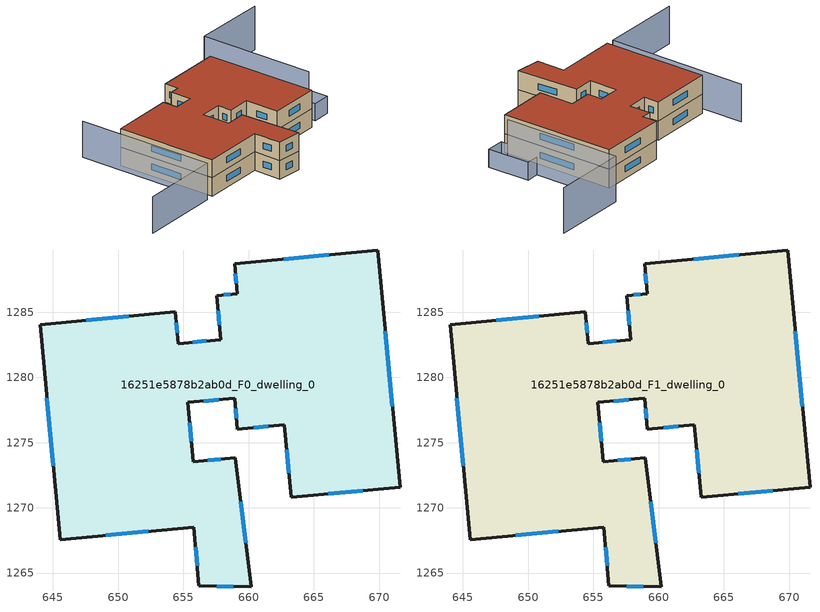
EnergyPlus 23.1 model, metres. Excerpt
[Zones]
16251e5878b2ab0d_F0_dwelling_0
 floor ground (EU_floor_Construction): 669.91,1289.75 671.6,1271.58 663.26,1270.8 662.74,1276.37 659.15,1276.04 658.92,1278.41 655.33,1278.08 655.76,1273.53 658.99,1273.83 660.22,1263.95 656.17,1264.01 655.81,1268.53 645.55,1267.57 644.01,1284.05 654.36,1285.02 654.59,1282.59 657.86,1282.89 657.55,1286.27 659.13,1286.42 658.92,1288.72 z0
 wall outside (EU_wall_Construction): 657.55,1286.27 657.86,1282.89 654.59,1282.59 654.36,1285.02 644.01,1284.05 645.55,1267.57 655.81,1268.53 656.17,1264.01 660.22,1263.95 658.99,1273.83 655.76,1273.53 655.33,1278.08 658.92,1278.41 659.15,1276.04 662.74,1276.37 663.26,1270.8 671.6,1271.58 669.91,1289.75 658.92,1288.72 659.13,1286.42 657.55,1286.27 z0:3
 window (EU_Window_Construction): 657.66,1285.12 657.76,1284.05 / 658.59,1286.37 658.09,1286.32 / 658.99,1287.93 659.06,1287.21 / 666.14,1289.4 662.68,1289.07 / 671.02,1277.8 670.49,1283.53 / 666.11,1271.07 668.75,1271.31 / 662.91,1274.46 663.08,1272.71 / 660.37,1276.15 661.51,1276.26 / 659,1277.6 659.07,1276.85 / 656.56,1278.19 657.69,1278.3 / 655.61,1275.09 655.48,1276.52 / 657.88,1273.73 656.86,1273.64 / 659.8,1267.33 659.41,1270.45 / 657.56,1263.99 658.83,1263.97 / 655.94,1266.98 656.05,1265.56 / 649.06,1267.9 652.3,1268.2 / 644.54,1278.41 645.02,1273.21 / 650.82,1284.69 647.56,1284.38 / 654.51,1283.42 654.44,1284.19 / 656.74,1282.79 655.71,1282.69 z1.03:1.97
16251e5878b2ab0d_F1_dwelling_0
 floor to 16251e5878b2ab0d_F0_dwelling_0 (EU_floor_Construction): 669.9,1289.75 671.6,1271.58 663.26,1270.8 662.74,1276.37 659.15,1276.04 658.92,1278.41 655.33,1278.08 655.76,1273.53 658.99,1273.83 660.22,1263.95 656.17,1264.01 655.81,1268.53 645.55,1267.57 644.01,1284.05 654.36,1285.02 654.59,1282.59 657.86,1282.89 657.55,1286.27 659.13,1286.42 658.92,1288.72 z3
 wall outside (EU_wall_Construction): 657.55,1286.27 657.86,1282.89 654.59,1282.59 654.36,1285.02 644.01,1284.05 645.55,1267.57 655.81,1268.53 656.17,1264.01 660.22,1263.95 658.99,1273.83 655.76,1273.53 655.33,1278.08 658.92,1278.41 659.15,1276.04 662.74,1276.37 663.26,1270.8 671.6,1271.58 669.91,1289.75 658.92,1288.72 659.13,1286.42 657.55,1286.27 z3:6
 window (EU_Window_Construction): 657.66,1285.12 657.76,1284.05 / 658.59,1286.37 658.09,1286.32 / 658.99,1287.93 659.06,1287.21 / 666.14,1289.4 662.68,1289.07 / 671.02,1277.8 670.49,1283.53 / 666.11,1271.07 668.75,1271.31 / 662.91,1274.46 663.08,1272.71 / 660.37,1276.15 661.51,1276.26 / 659,1277.6 659.07,1276.85 / 656.56,1278.19 657.69,1278.3 / 655.61,1275.09 655.48,1276.52 / 657.88,1273.73 656.86,1273.64 / 659.8,1267.33 659.41,1270.45 / 657.56,1263.99 658.83,1263.97 / 655.94,1266.98 656.05,1265.56 / 649.06,1267.9 652.3,1268.2 / 644.54,1278.41 645.02,1273.21 / 650.82,1284.69 647.56,1284.38 / 654.51,1283.42 654.44,1284.19 / 656.74,1282.79 655.71,1282.69 z4.03:4.97
 roof outside (EU_roof_Construction): 671.6,1271.58 669.91,1289.75 658.92,1288.72 659.13,1286.42 657.55,1286.27 657.86,1282.89 654.59,1282.59 654.36,1285.02 644.01,1284.05 645.55,1267.57 655.81,1268.53 656.17,1264.01 660.22,1263.95 658.99,1273.83 655.76,1273.53 655.33,1278.08 658.92,1278.41 659.15,1276.04 662.74,1276.37 663.26,1270.8 z6
shading: 673.4,1272.52 672.72,1279.34 / 672.72,1279.34 675.68,1279.63 / 675.68,1279.63 676.35,1272.81 / 676.35,1272.81 673.4,1272.52 z0:2.8; 642.28,1289.85 644.3,1267.43 / 644.3,1267.43 631.09,1266.24 z0:5.9; 674.06,1274.36 672.42,1293.17 / 672.42,1293.17 684.47,1294.22 z0:7.1
[Building]
EU S2 Campaign: North Axis=0; Terrain=City; Solar Distribution=FullExterior
[Site:Location]
Cape.Town.Intl.AP: Latitude=-33.965; Longitude=18.602; Time Zone=2; Elevation=46
[SizingPeriod:WeatherFileDays]
AnnualSizingPeriod: Begin Month=1; Begin Day of Month=1; End Month=12; End Day of Month=31; Day of Week for Start Day=Monday; Use Weather File Daylight Saving Period=No; Use Weather File Rain and Snow Indicators=No
[MATERIAL]
EU_InternalMass_Material: Roughness=MediumRough; Thickness=0.1; Conductivity=1; Density=1800; Specific Heat=900; Thermal Absorptance=0.9; Solar Absorptance=0.7; Visible Absorptance=0.7
[MATERIAL:NOMASS] Roughness=MediumRough; Thermal Absorptance=0.9; Solar Absorptance=0.7; Visible Absorptance=0.7
Name | Thermal Resistance
EU_wall_NoMass | 0.493876
EU_roof_NoMass | 0.449382
EU_floor_NoMass | 1.25
[WINDOWMATERIAL:SIMPLEGLAZINGSYSTEM]
EU_Window_SimpleGlazing: UFactor=4.4; Solar Heat Gain Coefficient=0.85; Visible Transmittance=0.85
[CONSTRUCTION]
EU_wall_Construction: EU_wall_NoMass
EU_roof_Construction: EU_roof_NoMass
EU_floor_Construction: EU_floor_NoMass
EU_Window_Construction: EU_Window_SimpleGlazing
EU_InternalMass_Construction: EU_InternalMass_Material
[ZONE] Type=1; Multiplier=1; Ceiling Height=autocalculate; Floor Area=autocalculate; Part of Total Floor Area=Yes
Name | Volume
16251e5878b2ab0d_F0_dwelling_0 | 1280.16
16251e5878b2ab0d_F1_dwelling_0 | 1280.15
[INTERNALMASS] Construction=EU_InternalMass_Construction; Surface Area=426.718
Name | Zone or ZoneList
16251e5878b2ab0d_F0_dwelling_0_EU_InternalMass | 16251e5878b2ab0d_F0_dwelling_0
16251e5878b2ab0d_F1_dwelling_0_EU_InternalMass | 16251e5878b2ab0d_F1_dwelling_0
[OTHEREQUIPMENT] Fuel Type=Electricity; Design Level Calculation Method=Watts/Area; Power per Zone Floor Area=1; Fraction Latent=0; Fraction Radiant=0; Fraction Lost=0; Carbon Dioxide Generation Rate=0; EndUse Subcategory=EU_Step8_InternalGains
Name | Zone or ZoneList or Space or SpaceList | Schedule
EU_Step8_InternalGain_16251e5878b2ab0d_F0_dwelling_0_f000 | 16251e5878b2ab0d_F0_dwelling_0 | EU_Step8_GainSchedule_16251e5878b2ab0d_F0_dwelling_0_f000
EU_Step8_InternalGain_16251e5878b2ab0d_F1_dwelling_0_f000 | 16251e5878b2ab0d_F1_dwelling_0 | EU_Step8_GainSchedule_16251e5878b2ab0d_F1_dwelling_0_f000
[ZONEVENTILATION:DESIGNFLOWRATE] Schedule=EU_AlwaysOn; Design Flow Rate Calculation Method=AirChanges/Hour; Air Changes per Hour=0.64; Ventilation Type=Natural; Fan Pressure Rise=0; Fan Total Efficiency=1; Constant Term Coefficient=1; Temperature Term Coefficient=0; Velocity Term Coefficient=0; Velocity Squared Term Coefficient=0; Minimum Indoor Temperature=-100; Maximum Indoor Temperature=100; Delta Temperature=-100; Minimum Outdoor Temperature=-100; Maximum Outdoor Temperature=100; Maximum Wind Speed=40
Name | Zone or ZoneList or Space or SpaceList
EU_ConstantAir_16251e5878b2ab0d_F0_dwelling_0 | 16251e5878b2ab0d_F0_dwelling_0
EU_ConstantAir_16251e5878b2ab0d_F1_dwelling_0 | 16251e5878b2ab0d_F1_dwelling_0
[HVACTEMPLATE:THERMOSTAT] Constant Heating Setpoint=20; Constant Cooling Setpoint=50
EU_HeatOnly_16251e5878b2ab0d_F0_dwelling_0; EU_HeatOnly_16251e5878b2ab0d_F1_dwelling_0
[HVACTEMPLATE:ZONE:IDEALLOADSAIRSYSTEM] System Availability Schedule=EU_AlwaysOn; Maximum Heating Supply Air Temperature=50; Minimum Cooling Supply Air Temperature=13; Maximum Heating Supply Air Humidity Ratio=0.0156; Minimum Cooling Supply Air Humidity Ratio=0.0077; Heating Limit=NoLimit; Cooling Limit=NoLimit; Heating Availability Schedule=EU_AlwaysOn; Cooling Availability Schedule=EU_CoolingOff; Dehumidification Control Type=ConstantSensibleHeatRatio; Cooling Sensible Heat Ratio=0.7; Dehumidification Setpoint=60; Humidification Control Type=None; Humidification Setpoint=30; Outdoor Air Method=None; Outdoor Air Flow Rate per Person=0.00944; Outdoor Air Flow Rate per Zone Floor Area=0; Outdoor Air Flow Rate per Zone=0; Demand Controlled Ventilation Type=None; Outdoor Air Economizer Type=NoEconomizer; Heat Recovery Type=None; Sensible Heat Recovery Effectiveness=0.7; Latent Heat Recovery Effectiveness=0.65
Name | Template Thermostat
16251e5878b2ab0d_F0_dwelling_0 | EU_HeatOnly_16251e5878b2ab0d_F0_dwelling_0
16251e5878b2ab0d_F1_dwelling_0 | EU_HeatOnly_16251e5878b2ab0d_F1_dwelling_0
[SIZING:ZONE] Zone Cooling Design Supply Air Temperature Input Method=SupplyAirTemperature; Zone Cooling Design Supply Air Temperature=13; Zone Heating Design Supply Air Temperature Input Method=SupplyAirTemperature; Zone Heating Design Supply Air Temperature=50; Zone Cooling Design Supply Air Humidity Ratio=0.008; Zone Heating Design Supply Air Humidity Ratio=0.008; Cooling Design Air Flow Method=DesignDay; Cooling Design Air Flow Rate=0; Cooling Minimum Air Flow per Zone Floor Area=0.000762; Cooling Minimum Air Flow=0; Cooling Minimum Air Flow Fraction=0.2; Heating Design Air Flow Method=DesignDay; Heating Design Air Flow Rate=0; Heating Maximum Air Flow per Zone Floor Area=0.002032; Heating Maximum Air Flow=0.141576; Heating Maximum Air Flow Fraction=0.3; Account for Dedicated Outdoor Air System=No; Dedicated Outdoor Air System Control Strategy=NeutralSupplyAir; Dedicated Outdoor Air Low Setpoint Temperature for Design=autosize; Dedicated Outdoor Air High Setpoint Temperature for Design=autosize; Zone Load Sizing Method=Sensible Load Only No Latent Load; Zone Latent Cooling Design Supply Air Humidity Ratio Input Method=HumidityRatioDifference; Zone Cooling Design Supply Air Humidity Ratio Difference=0.005; Zone Latent Heating Design Supply Air Humidity Ratio Input Method=HumidityRatioDifference; Zone Humidification Design Supply Air Humidity Ratio Difference=0.005
16251e5878b2ab0d_F0_dwelling_0; 16251e5878b2ab0d_F1_dwelling_0
[SCHEDULE:CONSTANT]
Name | Hourly Value
EU_AlwaysOn | 1
EU_CoolingOff | 0
[SCHEDULE:FILE] Column Number=1; Rows to Skip at Top=0; Number of Hours of Data=8760; Column Separator=Comma; Interpolate to Timestep=No; Minutes per Item=60; Adjust Schedule for Daylight Savings=Yes
Name | File
EU_Step8_GainSchedule_16251e5878b2ab0d_F0_dwelling_0_f000 | ../../schedules/16251e5878b2ab0d/16251e5878b2ab0d_F0_dwelling_0_f000_gain.csv
EU_Step8_GainSchedule_16251e5878b2ab0d_F1_dwelling_0_f000 | ../../schedules/16251e5878b2ab0d/16251e5878b2ab0d_F1_dwelling_0_f000_gain.csv
